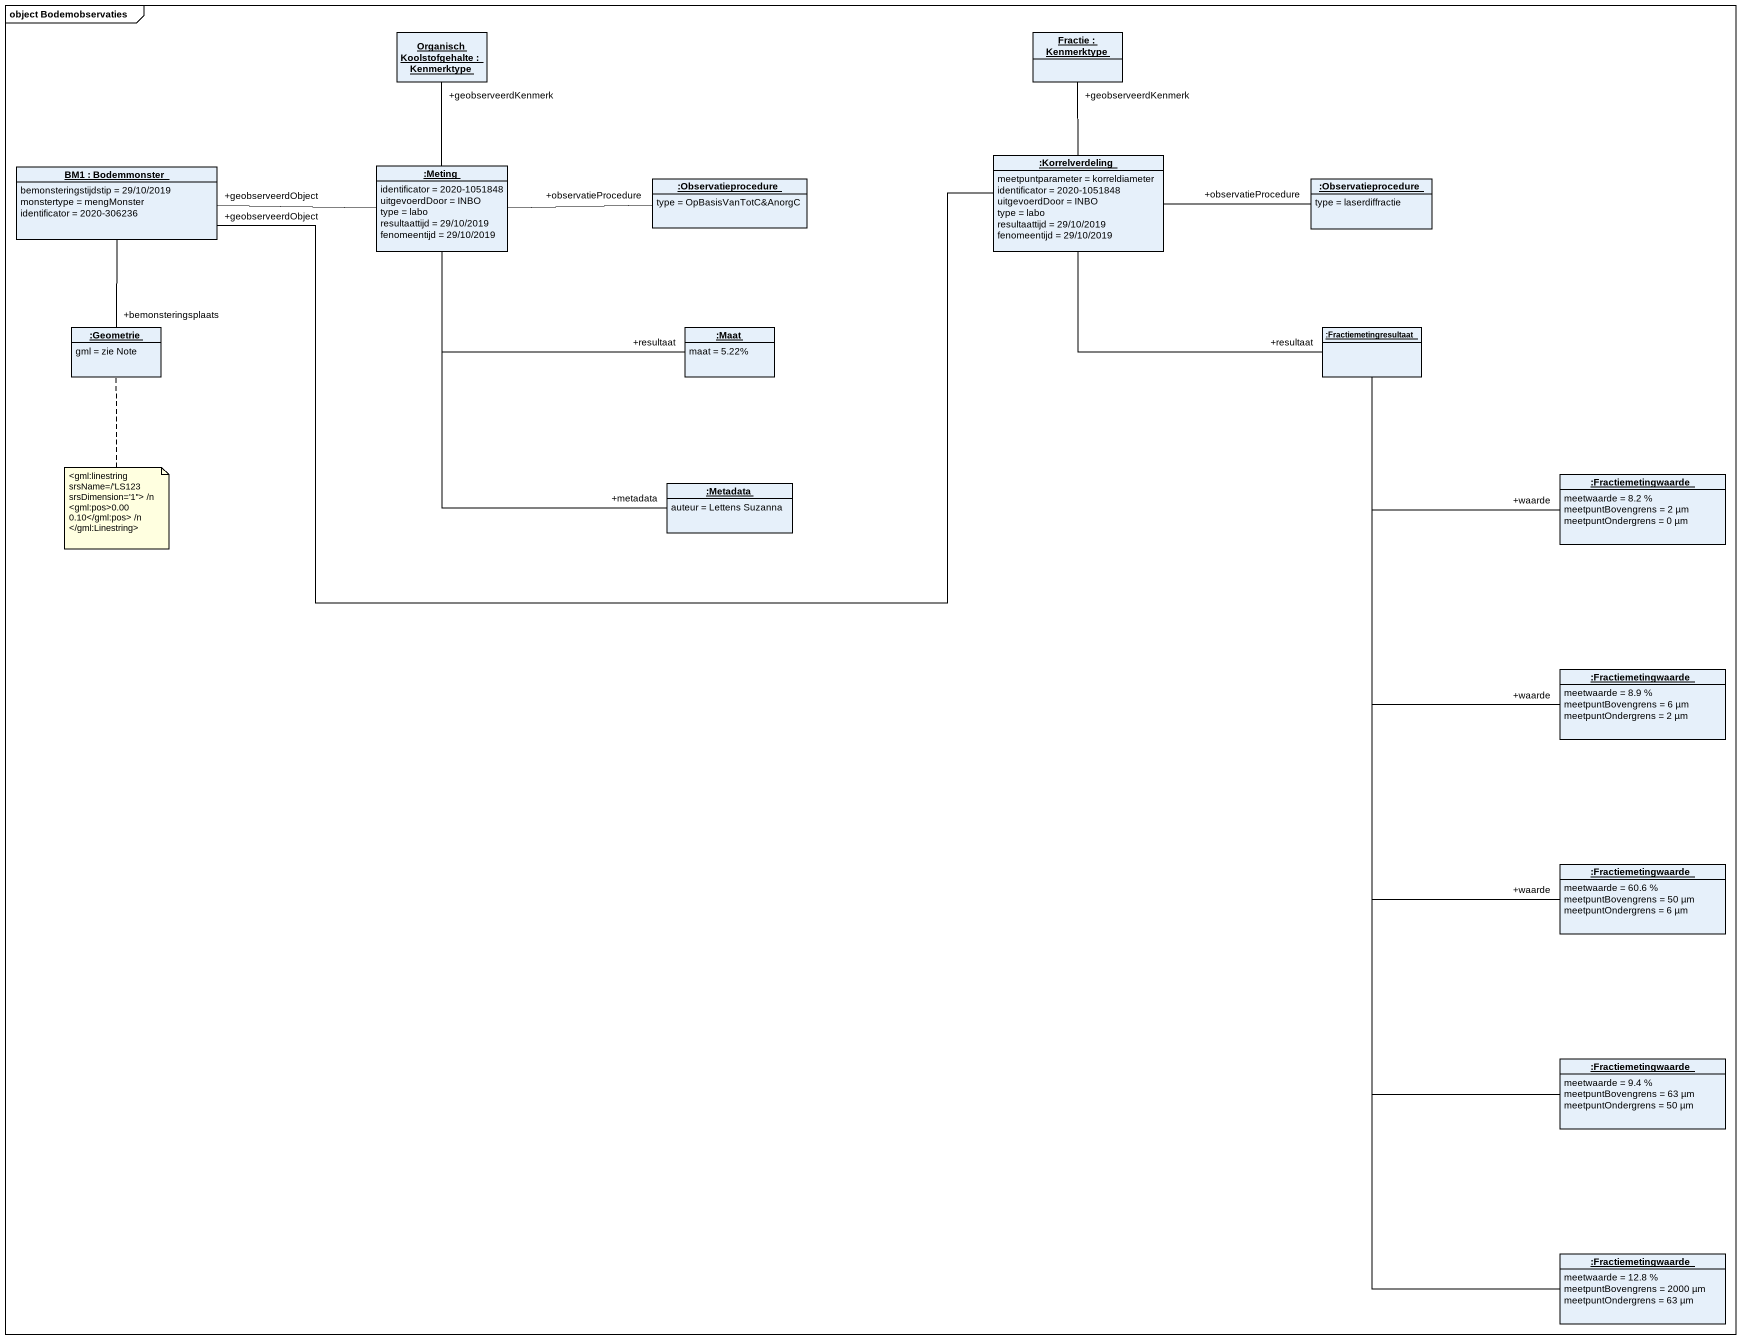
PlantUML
@startuml
mainframe object Bodemobservaties
hide circle
hide empty members
object "OrganischKoolstofgehalte : Kenmerktype" as OrganischKoolstofgehalte
object "Fractie : Kenmerktype" as Fractie
object "BM1 : Bodemmonster" as BM1 {
  bemonsteringstijdstip = 29/10/2019
  monstertype = mengMonster
  identificator = 2020-306236
}
object ":Meting" as Meting {
  identificator = 2020-1051848
  uitgevoerdDoor = INBO
  type = labo
  resultaattijd = 29/10/2019
  fenomeentijd = 29/10/2019
}
object ":Observatieprocedure" as Observatieprocedure {
  type = OpBasisVanTotC&AnorgC
}
object ":Korrelverdeling" as Korrelverdeling {
  meetpuntparameter = korreldiameter
  identificator = 2020-1051848
  uitgevoerdDoor = INBO
  type = labo
  resultaattijd = 29/10/2019
  fenomeentijd = 29/10/2019
}
object ":Observatieprocedure" as Observatieprocedure_2 {
  type = laserdiffractie
}
object ":Geometrie" as Geometrie {
  gml = zie Note
}
object ":Maat" as Maat {
  maat = 5.22%
}
object ":Fractiemetingresultaat" as Fractiemetingresultaat
object ":Metadata" as Metadata {
  auteur = Lettens Suzanna
}
object ":Fractiemetingwaarde" as Fractiemetingwaarde {
  meetwaarde = 8.2 %
  meetpuntBovengrens = 2 µm
  meetpuntOndergrens = 0 µm
}
object ":Fractiemetingwaarde" as Fractiemetingwaarde_2 {
  meetwaarde = 8.9 %
  meetpuntBovengrens = 6 µm
  meetpuntOndergrens = 2 µm
}
object ":Fractiemetingwaarde" as Fractiemetingwaarde_3 {
  meetwaarde = 60.6 %
  meetpuntBovengrens = 50 µm
  meetpuntOndergrens = 6 µm
}
object ":Fractiemetingwaarde" as Fractiemetingwaarde_4 {
  meetwaarde = 9.4 %
  meetpuntBovengrens = 63 µm
  meetpuntOndergrens = 50 µm
}
object ":Fractiemetingwaarde" as Fractiemetingwaarde_5 {
  meetwaarde = 12.8 %
  meetpuntBovengrens = 2000 µm
  meetpuntOndergrens = 63 µm
}
BM1 "+geobserveerdObject" -right- Meting
BM1 -- "+bemonsteringsplaats" Geometrie
Meting -up- "+geobserveerdKenmerk" OrganischKoolstofgehalte
Meting -right- "+observatieProcedure" Observatieprocedure
Meting -right- "+resultaat" Maat
Meting -- "+metadata" Metadata
Korrelverdeling -up- "+geobserveerdKenmerk" Fractie
Korrelverdeling -left- "+geobserveerdObject" BM1
Korrelverdeling -right- "+observatieProcedure" Observatieprocedure_2
Korrelverdeling -right- "+resultaat" Fractiemetingresultaat
Fractiemetingresultaat -right- "+waarde" Fractiemetingwaarde
Fractiemetingresultaat -- "+waarde" Fractiemetingwaarde_2
Fractiemetingresultaat -- "+waarde" Fractiemetingwaarde_3
Fractiemetingresultaat -- Fractiemetingwaarde_4
Fractiemetingresultaat -- Fractiemetingwaarde_5
note bottom of Geometrie
  <gml:linestring srsName=/'LS123 srsDimension='1''> /n
  <gml:pos>0.00 0.10</gml:pos> /n
  </gml:Linestring>
end note
@enduml
